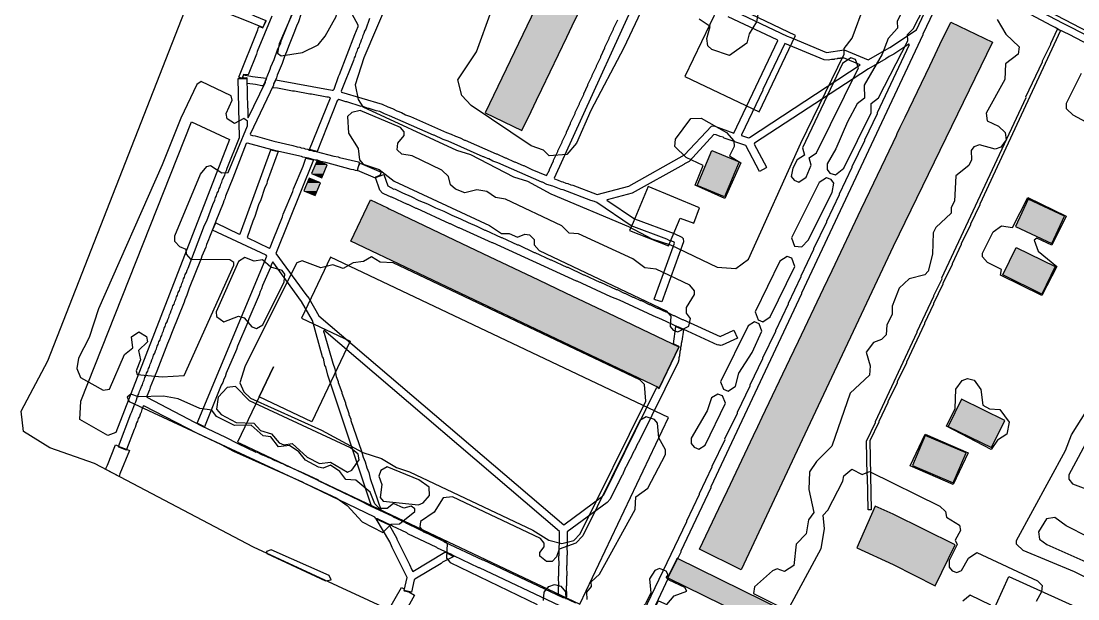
# Model space of a CAD drawing. Extents: x 1764 to 2708, y -3066 to -2278.
# Drawn here: x 1764.5 to 2049.9, y -2768.7 to -2612.7 of the extents above; entities that cross this region are included whole.
import ezdxf

# ---------------------------------------------------------------- set-up
doc = ezdxf.new("R2010")
doc.units = 0
for name, color, linetype in [('DOR_DOROZHKA', 40, 'CONTINUOUS'), ('DOR_LESTNICA', 6, 'CONTINUOUS'), ('DOR_PEREHOD', 9, 'CONTINUOUS'), ('DOR_TROPA_GRUNT', 42, 'CONTINUOUS'), ('DOR_TROTUAR', 8, 'CONTINUOUS'), ('GRANICA_UCHASTKA', 7, 'CONTINUOUS'), ('PL_DETSKAYA', 1, 'CONTINUOUS'), ('ZDANIYA', 250, 'CONTINUOUS'), ('ZDANIYA_OSM_DOP', 250, 'CONTINUOUS'), ('ZDANIYA_OSM_DOP_ZALIVKA', 252, 'CONTINUOUS'), ('ZDANIYA_ZALIVKA', 251, 'CONTINUOUS'), ('ZEL_GAZON_LUG', 82, 'CONTINUOUS'), ('ZEL_LES_DREVESNYE', 94, 'CONTINUOUS'), ('ZEL_SPUTNIK_DOP', 40, 'CONTINUOUS'), ('ZEL_YANDEX_SHEMA', 92, 'CONTINUOUS')]:
    doc.layers.add(name, color=color, linetype=linetype)

msp = doc.modelspace()

# ---------------------------------------------------------------- linework, layer by layer
at = {"layer": 'DOR_DOROZHKA'}
for points in [[(1936.446, -2593.648), (1908.415, -2655.163), (1908.519, -2655.361), (1909.525, -2655.64), (1910.333, -2656.024), (1910.836, -2656.113), (1911.644, -2656.496), (1912.146, -2656.586), (1912.954, -2656.969), (1913.457, -2657.059), (1920.111, -2659.521), (1928.67, -2657.342), (1943.7, -2648.824), (1950.942, -2641.069), (1951.34, -2640.961), (1951.842, -2641.051), (1956.984, -2642.944), (1968.87, -2617.984), (1968.666, -2617.788), (1955.429, -2611.561)], [(1930.461, -2776.765), (1944.265, -2747.863), (1944.261, -2747.663), (1947.713, -2740.487), (1947.709, -2740.287), (1951.161, -2733.111), (1951.157, -2732.911), (1954.609, -2725.736), (1954.605, -2725.536), (1957.961, -2718.562), (1957.957, -2718.362), (1961.409, -2711.187), (1961.405, -2710.987), (1964.857, -2703.811), (1964.853, -2703.611), (1968.305, -2696.435), (1968.301, -2696.235), (1971.753, -2689.06), (1971.749, -2688.86), (1975.201, -2681.684), (1975.197, -2681.484), (1978.649, -2674.309), (1978.645, -2674.109), (1982.097, -2666.933), (1982.093, -2666.733), (1985.545, -2659.557), (1985.541, -2659.357), (1988.993, -2652.182), (1988.989, -2651.982), (1992.345, -2645.008), (1992.341, -2644.808), (1995.793, -2637.633), (1995.789, -2637.433), (2004.41, -2619.044), (2004.308, -2618.946), (2000.262, -2621.631), (1998.974, -2622.258), (1998.087, -2622.877), (1993.341, -2625.578), (1962.545, -2645.73), (1962.449, -2645.932), (1965.781, -2652.166), (1965.685, -2652.368), (1963.904, -2653.305), (1960.255, -2646.278), (1954.411, -2644.299), (1954.107, -2644.105), (1953.303, -2643.922), (1952.192, -2643.444), (1951.59, -2643.357), (1944.938, -2650.599), (1943.65, -2651.226), (1943.454, -2651.431), (1929.51, -2659.225), (1922.743, -2660.967), (1922.645, -2661.069), (1930.154, -2666.115), (1940.842, -2670.095), (1942.963, -2671.051), (1943.272, -2671.445), (1943.39, -2672.343), (1937.526, -2688.573), (1935.713, -2688.011), (1935.509, -2687.815), (1940.996, -2672.693), (1940.89, -2672.395), (1940.284, -2672.107), (1939.884, -2672.116), (1938.873, -2671.636), (1929.293, -2668.034), (1919.957, -2661.726), (1919.351, -2661.438), (1918.345, -2661.159), (1910.881, -2658.313), (1910.379, -2658.224), (1908.058, -2657.272), (1906.448, -2656.805), (1905.335, -2656.228), (1905.135, -2656.232), (1893.22, -2650.978), (1891.909, -2650.505), (1890.796, -2649.928), (1890.596, -2649.932), (1889.484, -2649.355), (1889.284, -2649.359), (1879.791, -2645.155), (1878.481, -2644.682), (1876.056, -2643.532), (1875.856, -2643.536), (1863.94, -2638.282), (1862.63, -2637.809), (1861.315, -2637.136), (1860.411, -2636.955), (1858.496, -2636.294), (1858.196, -2636.301), (1856.583, -2635.734), (1856.283, -2635.74), (1852.456, -2634.519), (1852.156, -2634.526), (1850.241, -2633.865), (1849.849, -2634.273), (1844.431, -2647.893), (1842.32, -2647.437), (1848.03, -2633.411), (1847.526, -2633.221), (1847.026, -2633.232), (1842.907, -2632.417), (1842.407, -2632.428), (1838.288, -2631.613), (1837.788, -2631.624), (1833.669, -2630.809), (1832.667, -2630.73), (1832.463, -2630.534), (1832.752, -2630.028), (1832.746, -2629.728), (1833.223, -2628.617), (1848.489, -2631.4), (1848.789, -2631.394), (1848.983, -2631.09), (1850.212, -2627.663), (1850.501, -2627.156), (1854.578, -2616.366), (1855.533, -2614.145), (1855.526, -2613.845), (1846.059, -2596.433)], [(1957.198, -2610.023), (1971.447, -2616.83), (1972.354, -2617.111), (1982.044, -2621.211), (1986.832, -2620.511), (1993.291, -2623.177), (1999.124, -2619.854), (2006.329, -2615.102), (2014.473, -2597.823)], [(2015.764, -2597.396), (2045.911, -2613.275), (2073.617, -2627.305)], [(2053.241, -2619.326), (2047.576, -2616.342), (2044.746, -2615.001), (2043.834, -2614.419), (2042.925, -2614.038), (2029.874, -2607.107), (2015.917, -2599.894), (2015.721, -2600.098), (2008.054, -2616.266), (2008.058, -2616.466), (1975.295, -2686.184), (1975.299, -2686.384), (1950.774, -2738.522), (1950.778, -2738.722), (1942.632, -2755.901), (1942.636, -2756.101), (1941.869, -2757.717), (1941.574, -2757.924), (1940.905, -2759.438), (1939.844, -2761.362), (1939.078, -2762.978), (1939.282, -2763.174), (1932.382, -2777.725)], [(1858.589, -2611.98), (1857.549, -2614.903), (1857.26, -2615.409), (1857.074, -2616.114), (1856.785, -2616.62), (1856.599, -2617.324), (1856.31, -2617.83), (1856.124, -2618.535), (1855.835, -2619.041), (1855.649, -2619.745), (1855.36, -2620.252), (1855.174, -2620.956), (1854.885, -2621.462), (1854.699, -2622.166), (1854.41, -2622.673), (1854.224, -2623.377), (1850.895, -2631.65), (1851.001, -2631.948), (1861.973, -2635.121), (1863.49, -2635.89), (1864.801, -2636.363), (1865.913, -2636.94), (1867.224, -2637.413), (1868.336, -2637.99), (1869.647, -2638.463), (1879.341, -2642.763), (1880.652, -2643.236), (1881.764, -2643.813), (1883.075, -2644.286), (1884.188, -2644.863), (1884.388, -2644.859), (1892.769, -2648.586), (1892.969, -2648.582), (1895.193, -2649.636), (1895.393, -2649.632), (1897.616, -2650.686), (1897.816, -2650.682), (1900.039, -2651.736), (1900.239, -2651.732), (1902.462, -2652.786), (1906.398, -2654.405), (1907.169, -2652.988), (1907.164, -2652.788), (1908.316, -2650.463), (1908.312, -2650.263), (1909.464, -2647.938), (1909.46, -2647.738), (1910.612, -2645.412), (1910.608, -2645.212), (1911.76, -2642.887), (1911.756, -2642.687), (1912.908, -2640.362), (1912.904, -2640.162), (1914.152, -2637.635), (1914.148, -2637.435), (1915.3, -2635.109), (1915.296, -2634.909), (1916.448, -2632.584), (1916.444, -2632.384), (1917.596, -2630.059), (1917.592, -2629.859), (1918.744, -2627.534), (1918.74, -2627.334), (1919.892, -2625.009), (1919.887, -2624.809), (1921.04, -2622.483), (1921.035, -2622.283), (1922.188, -2619.958), (1922.183, -2619.758), (1923.335, -2617.433), (1923.331, -2617.233), (1924.483, -2614.908), (1924.479, -2614.708), (1925.631, -2612.383)]]:
    msp.add_lwpolyline(points, dxfattribs=at)
for points in [[(1829.727, -2614.483), (1824.478, -2612.291), (1818.426, -2609.916), (1817.717, -2609.531), (1810.958, -2606.87), (1810.25, -2606.485), (1810.05, -2606.489), (1810.713, -2604.674), (1810.908, -2604.47), (1815.855, -2606.568), (1817.467, -2607.135), (1818.176, -2607.52), (1819.788, -2608.087), (1820.497, -2608.472), (1822.109, -2609.039), (1822.818, -2609.424), (1824.43, -2609.991), (1825.139, -2610.377), (1826.751, -2610.943), (1827.46, -2611.329), (1829.072, -2611.895), (1830.587, -2612.564)], [(1959.099, -2643.601), (1960.914, -2644.263), (1961.212, -2644.157), (1991.118, -2624.523), (1986.576, -2622.617), (1986.478, -2622.719), (1985.778, -2622.734), (1985.68, -2622.836), (1984.98, -2622.851), (1984.882, -2622.953), (1984.182, -2622.967), (1984.084, -2623.069), (1983.384, -2623.084), (1982.488, -2623.303), (1981.386, -2623.226), (1970.787, -2618.744), (1964.843, -2631.175), (1964.847, -2631.375), (1959.095, -2643.401)], [(1830.617, -2628.371), (1829.854, -2630.188), (1829.454, -2630.197), (1827.746, -2629.832), (1825.539, -2629.578), (1825.51, -2628.178), (1825.408, -2628.08), (1824.308, -2628.103), (1824.489, -2627.199), (1827, -2627.647), (1830.612, -2628.171)], [(1911.68, -2768.552), (1911.174, -2768.263), (1910.774, -2768.271), (1909.661, -2767.694), (1909.613, -2765.394), (1909.711, -2765.292), (1909.655, -2762.592), (1909.753, -2762.489), (1909.696, -2759.789), (1909.794, -2759.687), (1909.74, -2757.087), (1909.838, -2756.985), (1909.782, -2754.285), (1909.88, -2754.183), (1909.905, -2750.58), (1846.238, -2696.18), (1846.147, -2696.582), (1846.355, -2696.978), (1848.626, -2705.135), (1849.157, -2706.625), (1849.601, -2708.716), (1850.128, -2710.006), (1850.135, -2710.306), (1851.089, -2712.887), (1851.095, -2713.187), (1852.05, -2715.769), (1852.056, -2716.069), (1853.01, -2718.65), (1853.016, -2718.95), (1853.543, -2720.24), (1853.55, -2720.54), (1856.425, -2728.884), (1856.859, -2730.476), (1857.386, -2731.766), (1857.819, -2733.357), (1858.346, -2734.647), (1858.78, -2736.239), (1861.761, -2744.881), (1859.136, -2743.735), (1847.293, -2708.364), (1846.745, -2706.075), (1846.536, -2705.679), (1846.097, -2703.787), (1845.888, -2703.391), (1843.182, -2693.542), (1840.173, -2688.403), (1832.447, -2677.758), (1832.06, -2678.367), (1831.778, -2679.273), (1829.678, -2684.119), (1829.397, -2685.026), (1829.012, -2685.734), (1828.73, -2686.64), (1825.964, -2693.101), (1825.683, -2694.008), (1822.916, -2700.468), (1822.635, -2701.375), (1819.868, -2707.836), (1819.587, -2708.742), (1819.201, -2709.45), (1818.92, -2710.357), (1818.535, -2711.065), (1813.966, -2722.266), (1812.045, -2721.306), (1830.814, -2676.192), (1830.607, -2675.896), (1816.16, -2669.193), (1817.019, -2667.175), (1823.386, -2670.243), (1823.584, -2670.139), (1831.915, -2647.454), (1833.926, -2647.912), (1830.894, -2656.08), (1830.805, -2656.582), (1830.232, -2657.894), (1829.197, -2661.018), (1828.624, -2662.33), (1827.588, -2665.453), (1827.015, -2666.766), (1825.507, -2671.2), (1831.47, -2674.077), (1831.766, -2673.871), (1832.522, -2671.754), (1835.095, -2665.597), (1835.28, -2664.893), (1837.853, -2658.736), (1838.039, -2658.032), (1840.612, -2651.875), (1841.368, -2649.758), (1843.479, -2650.214), (1833.299, -2675.439), (1841.336, -2686.577), (1842.156, -2687.561), (1844.857, -2692.307), (1911.067, -2748.755), (1921.511, -2741.033), (1921.903, -2740.625), (1936.107, -2711.714), (1936.305, -2711.61), (1936.812, -2711.9), (1942.181, -2700.682), (1941.976, -2700.486), (1940.664, -2699.913), (1941.366, -2695.196), (1943.385, -2696.055), (1942.949, -2699.165), (1942.762, -2699.77), (1942.772, -2700.27), (1942.585, -2700.874), (1942.595, -2701.374), (1942.408, -2701.978), (1942.331, -2703.08), (1942.143, -2703.684), (1942.154, -2704.184), (1941.966, -2704.789), (1931.214, -2726.524), (1931.018, -2726.728), (1930.157, -2728.647), (1929.962, -2728.851), (1929.005, -2730.972), (1928.81, -2731.176), (1927.949, -2733.095), (1927.753, -2733.299), (1926.893, -2735.218), (1926.697, -2735.423), (1925.837, -2737.341), (1925.641, -2737.546), (1923.628, -2741.79), (1922.747, -2742.709), (1912.007, -2750.636), (1911.982, -2754.239), (1911.884, -2754.341), (1911.938, -2756.941), (1911.84, -2757.043), (1911.897, -2759.743), (1911.799, -2759.845), (1911.855, -2762.546), (1911.757, -2762.648), (1911.811, -2765.248), (1911.713, -2765.35), (1911.77, -2768.05)], [(1881.33, -2757.279), (1878.261, -2758.844), (1877.967, -2759.15), (1870.852, -2763.401), (1870.656, -2763.605), (1869.925, -2766.922), (1867.914, -2766.464), (1868.741, -2762.945), (1864.67, -2754.825), (1864.039, -2753.338), (1860.407, -2747.11), (1863.843, -2748.74), (1865.92, -2752.398), (1865.924, -2752.598), (1869.369, -2759.43), (1870, -2760.917), (1870.308, -2761.311), (1878.905, -2756.129), (1879.105, -2756.125), (1880.926, -2757.088), (1881.328, -2757.179)]]:
    msp.add_lwpolyline(points, close=True, dxfattribs=at)
at = {"layer": 'DOR_LESTNICA'}
msp.add_lwpolyline([(1832.164, -2611.431), (1828.26, -2620.917), (1828.075, -2621.621), (1825.791, -2627.272), (1824.487, -2627.099), (1824.208, -2628.105), (1823.908, -2628.111), (1823.301, -2627.824), (1828.439, -2615.11), (1828.624, -2614.406), (1828.82, -2614.202), (1829.729, -2614.583), (1830.689, -2612.662)], dxfattribs=at)
msp.add_lwpolyline([(1861.376, -2654.443), (1860.184, -2654.868), (1860.086, -2654.971), (1860.19, -2655.168), (1855.344, -2653.068), (1855.619, -2651.862), (1856.002, -2651.054), (1861.757, -2653.535)], close=True, dxfattribs=at)
at = {"layer": 'DOR_PEREHOD'}
for points in [[(1790.933, -2735.653), (1787.293, -2733.828), (1787.383, -2733.326), (1787.768, -2732.617), (1789.956, -2727.169), (1790.662, -2727.455), (1790.766, -2727.652), (1792.785, -2728.511), (1793.083, -2728.405), (1793.689, -2728.692), (1791.119, -2734.949)], [(1867.558, -2773.375), (1866.954, -2773.187), (1863.821, -2771.652), (1867.198, -2765.678), (1867.906, -2766.064), (1867.812, -2766.366), (1867.917, -2766.564), (1869.223, -2766.837), (1870.742, -2767.705)]]:
    msp.add_lwpolyline(points, close=True, dxfattribs=at)
at = {"layer": 'DOR_TROPA_GRUNT'}
msp.add_lwpolyline([(1993.325, -2744.738), (1993.133, -2735.538), (1993.031, -2735.44), (1992.837, -2726.139), (1995.233, -2721.086), (1995.229, -2720.886), (2006.531, -2696.739), (2006.527, -2696.539), (2011.031, -2687.04), (2011.027, -2686.84), (2013.233, -2682.292), (2013.229, -2682.092), (2035.925, -2633.394), (2035.921, -2633.194), (2040.425, -2623.695), (2040.421, -2623.495), (2042.627, -2618.947), (2042.623, -2618.747), (2044.444, -2614.907), (2045.252, -2615.29), (2023.419, -2662.169), (2023.423, -2662.369), (2020.929, -2667.524), (2020.933, -2667.724), (2018.439, -2672.878), (2018.444, -2673.078), (2015.95, -2678.233), (2015.954, -2678.433), (2013.46, -2683.587), (2013.464, -2683.787), (2010.971, -2688.942), (2010.975, -2689.142), (2008.481, -2694.297), (2008.485, -2694.497), (2003.598, -2704.804), (2003.602, -2705.004), (2001.108, -2710.158), (2001.112, -2710.358), (1998.618, -2715.513), (1998.622, -2715.713), (1996.129, -2720.868), (1996.133, -2721.068), (1993.735, -2726.02), (1994.125, -2744.721)], close=True, dxfattribs=at)
at = {"layer": 'DOR_TROTUAR'}
for points in [[(1910.022, -2770.588), (1888.297, -2760.336), (1888.097, -2760.34), (1881.326, -2757.079), (1881.126, -2757.084), (1880.719, -2756.792), (1876.981, -2755.069), (1876.777, -2754.873), (1868.895, -2751.136), (1868.691, -2750.94), (1864.751, -2749.121), (1864.547, -2748.925), (1860.707, -2747.104), (1860.305, -2747.013), (1859.999, -2746.719), (1840.695, -2737.416), (1840.491, -2737.221), (1821.908, -2728.904), (1818.57, -2727.173), (1812.103, -2724.106), (1797.639, -2716.604), (1797.441, -2716.708), (1797.06, -2717.616), (1796.875, -2718.32), (1796.585, -2718.827), (1796.4, -2719.531), (1796.11, -2720.037), (1795.925, -2720.741), (1795.635, -2721.248), (1795.26, -2722.456), (1794.971, -2722.962), (1792.883, -2728.409), (1790.764, -2727.552), (1794.083, -2718.779), (1794.373, -2718.273), (1795.127, -2716.056), (1795.416, -2715.549), (1795.981, -2713.837), (1796.27, -2713.33), (1796.456, -2712.626), (1796.745, -2712.12), (1796.931, -2711.416), (1797.22, -2710.909), (1797.406, -2710.205), (1797.695, -2709.699), (1797.881, -2708.995), (1798.17, -2708.488), (1798.356, -2707.784), (1798.645, -2707.278), (1798.831, -2706.574), (1799.12, -2706.067), (1799.306, -2705.363), (1799.595, -2704.857), (1799.781, -2704.153), (1800.071, -2703.646), (1800.256, -2702.942), (1800.546, -2702.436), (1800.731, -2701.732), (1801.021, -2701.225), (1801.206, -2700.521), (1801.496, -2700.015), (1801.681, -2699.311), (1801.971, -2698.804), (1802.156, -2698.1), (1802.446, -2697.594), (1802.631, -2696.89), (1802.921, -2696.383), (1803.106, -2695.679), (1803.396, -2695.173), (1803.581, -2694.469), (1803.871, -2693.962), (1804.056, -2693.258), (1804.346, -2692.752), (1804.531, -2692.048), (1804.821, -2691.541), (1805.006, -2690.837), (1805.296, -2690.331), (1805.481, -2689.626), (1805.771, -2689.12), (1805.956, -2688.416), (1806.246, -2687.91), (1806.431, -2687.205), (1806.721, -2686.699), (1806.906, -2685.995), (1807.196, -2685.489), (1807.381, -2684.784), (1807.671, -2684.278), (1807.856, -2683.574), (1808.146, -2683.068), (1808.331, -2682.363), (1808.621, -2681.857), (1808.806, -2681.153), (1809.096, -2680.647), (1809.281, -2679.942), (1809.571, -2679.436), (1814.031, -2667.837), (1814.606, -2666.625), (1816.216, -2662.289), (1816.791, -2661.076), (1816.977, -2660.372), (1817.266, -2659.866), (1817.452, -2659.161), (1817.741, -2658.655), (1817.927, -2657.951), (1818.216, -2657.445), (1818.402, -2656.74), (1818.691, -2656.234), (1818.877, -2655.53), (1819.452, -2654.317), (1819.637, -2653.613), (1819.927, -2653.107), (1820.112, -2652.403), (1823.442, -2644.129), (1823.11, -2628.228), (1825.41, -2628.18), (1825.577, -2636.18), (1825.679, -2636.278), (1825.731, -2638.779), (1825.833, -2638.877), (1830.433, -2629.176), (1830.427, -2628.876), (1830.717, -2628.369), (1830.902, -2627.665), (1831.762, -2625.746), (1831.948, -2625.042), (1832.808, -2623.123), (1833.754, -2620.502), (1834.615, -2618.583), (1834.8, -2617.879), (1838.513, -2608.797)], [(1840.059, -2610.966), (1839.398, -2612.881), (1838.823, -2614.093), (1838.163, -2616.008), (1836.827, -2619.137), (1836.167, -2621.052), (1835.592, -2622.265), (1834.931, -2624.179), (1833.596, -2627.309), (1833.411, -2628.013), (1832.646, -2629.73), (1832.652, -2630.03), (1826.325, -2643.268), (1826.429, -2643.466), (1826.933, -2643.656), (1827.636, -2643.741), (1832.767, -2645.135), (1837.895, -2646.329), (1839.003, -2646.706), (1839.705, -2646.791), (1840.109, -2646.983), (1840.812, -2647.068), (1841.216, -2647.26), (1841.918, -2647.345), (1842.322, -2647.537), (1843.024, -2647.623), (1843.428, -2647.814), (1844.131, -2647.9), (1848.96, -2649.2), (1850.064, -2649.377), (1850.469, -2649.568), (1855.596, -2650.762), (1855.8, -2650.958), (1855.246, -2653.171), (1854.744, -2653.081), (1854.34, -2652.889), (1853.638, -2652.804), (1846.795, -2650.946), (1845.389, -2650.675), (1844.481, -2650.294), (1843.981, -2650.304), (1842.068, -2649.744), (1840.562, -2649.475), (1840.157, -2649.283), (1833.221, -2647.727), (1825.575, -2645.685), (1825.277, -2645.792), (1821.671, -2655.172), (1819.671, -2660.016), (1819.485, -2660.72), (1819.196, -2661.226), (1819.01, -2661.93), (1817.01, -2666.775), (1816.825, -2667.479), (1815.3, -2671.112), (1815.115, -2671.817), (1814.54, -2673.029), (1814.354, -2673.733), (1813.304, -2676.157), (1813.119, -2676.861), (1809.883, -2684.832), (1809.223, -2686.747), (1808.648, -2687.96), (1808.462, -2688.664), (1805.227, -2696.635), (1804.567, -2698.55), (1803.992, -2699.763), (1801.146, -2707.226), (1799.335, -2711.566), (1799.15, -2712.27), (1798.385, -2713.987), (1798.391, -2714.287), (1813.159, -2721.983), (1819.627, -2725.049), (1822.964, -2726.781), (1827.815, -2729.081), (1828.015, -2729.077), (1829.532, -2729.845), (1829.732, -2729.841), (1831.248, -2730.61), (1831.448, -2730.606), (1832.965, -2731.375), (1833.165, -2731.37), (1834.682, -2732.139), (1834.882, -2732.135), (1836.399, -2732.904), (1836.599, -2732.9), (1838.116, -2733.668), (1840.032, -2734.429), (1844.479, -2736.537), (1844.683, -2736.733), (1855.8, -2742.104), (1858.734, -2743.644), (1864.795, -2746.419), (1864.999, -2746.614), (1868.333, -2748.146), (1868.537, -2748.342), (1878.542, -2753.135), (1878.746, -2753.331), (1889.053, -2758.219), (1889.253, -2758.215), (1910.776, -2768.371), (1911.176, -2768.363), (1914.207, -2769.8)]]:
    msp.add_lwpolyline(points, dxfattribs=at)
msp.add_lwpolyline([(1957.94, -2698.352), (1953.877, -2700.238), (1953.379, -2700.349), (1952.875, -2700.159), (1952.677, -2700.263), (1942.17, -2695.38), (1941.97, -2695.384), (1937.524, -2693.275), (1935.203, -2692.323), (1926.11, -2688.111), (1923.789, -2687.159), (1914.697, -2682.946), (1914.497, -2682.95), (1891.87, -2672.617), (1891.67, -2672.621), (1882.78, -2668.504), (1882.58, -2668.508), (1880.457, -2667.452), (1880.257, -2667.456), (1871.366, -2663.34), (1871.166, -2663.344), (1869.043, -2662.288), (1868.843, -2662.292), (1864.599, -2660.279), (1864.399, -2660.283), (1862.478, -2659.323), (1862.076, -2659.231), (1861.357, -2658.346), (1860.186, -2654.968), (1862.47, -2654.12), (1863.534, -2657.2), (1865.153, -2658.066), (1865.353, -2658.062), (1867.476, -2659.119), (1869.797, -2660.071), (1871.92, -2661.127), (1874.241, -2662.079), (1876.365, -2663.135), (1878.686, -2664.087), (1880.809, -2665.144), (1883.13, -2666.096), (1885.253, -2667.152), (1887.574, -2668.104), (1889.697, -2669.16), (1889.897, -2669.156), (1894.141, -2671.169), (1894.341, -2671.165), (1898.585, -2673.177), (1898.785, -2673.173), (1903.029, -2675.185), (1903.229, -2675.181), (1907.473, -2677.194), (1907.673, -2677.19), (1911.917, -2679.202), (1912.117, -2679.198), (1916.362, -2681.211), (1916.562, -2681.206), (1920.806, -2683.219), (1921.006, -2683.215), (1925.25, -2685.227), (1925.45, -2685.223), (1927.371, -2686.184), (1927.571, -2686.179), (1929.694, -2687.236), (1929.894, -2687.231), (1931.815, -2688.192), (1932.015, -2688.188), (1934.138, -2689.244), (1934.338, -2689.24), (1936.259, -2690.2), (1936.459, -2690.196), (1938.582, -2691.252), (1938.782, -2691.248), (1940.703, -2692.209), (1940.903, -2692.204), (1943.026, -2693.261), (1943.226, -2693.257), (1953.327, -2697.848), (1956.994, -2696.171)], close=True, dxfattribs=at)
at = {"layer": 'GRANICA_UCHASTKA'}
msp.add_lwpolyline([(1926.759, -2800.754), (1827.251, -2754.806), (1784.258, -2732.19), (1772.163, -2727.94), (1765.069, -2723.586), (1764.454, -2718.096), (1771.673, -2704.439), (1818.694, -2584.398), (1873.903, -2449.178), (1905.434, -2377.985), (1929.393, -2327.46), (1949.623, -2290.019), (1958.384, -2278.331), (1960.873, -2277.779), (1971.531, -2285.06), (2004.429, -2303.383), (2126.523, -2376.875), (2159.932, -2395.688), (2215.166, -2429.554), (2323.925, -2487.316), (2371.513, -2514.337)], dxfattribs=at)
at = {"layer": 'PL_DETSKAYA'}
for points in [[(1973.626, -2616.642), (1953.619, -2607.116), (1952.725, -2608.975), (1943.79, -2627.665), (1963.797, -2637.191)], [(1928.84, -2669.244), (1939.348, -2673.445), (1940.337, -2671.096), (1942.505, -2665.953), (1946.182, -2667.301), (1947.757, -2663.104), (1933.875, -2657.411), (1929.76, -2667.084)], [(2024.432, -2777.793), (2031.325, -2762.676), (2058.895, -2775.188), (2052.002, -2790.305)]]:
    msp.add_lwpolyline(points, close=True, dxfattribs=at)
at = {"layer": 'ZDANIYA'}
msp.add_lwpolyline([(1957.414, -2496.79), (1889.793, -2637.516), (1899.726, -2642.289), (1902.202, -2637.136), (1903.655, -2634.111), (1905.109, -2631.086), (1911.85, -2617.057), (1913.303, -2614.032), (1914.757, -2611.007)], dxfattribs=at)
for points in [[(1955.277, -2739.437), (1962.333, -2724.612), (1963.5, -2722.161), (1964.668, -2719.707), (1972.136, -2704.019), (1973.303, -2701.567), (1974.47, -2699.115), (1981.203, -2684.971), (1982.37, -2682.518), (1983.538, -2680.065), (1991.416, -2663.514), (1992.583, -2661.063), (1993.75, -2658.612), (2000, -2645.481), (2000.905, -2643.58), (2001.161, -2643.042), (2001.971, -2641.357), (2003.257, -2638.679), (2009.936, -2624.78), (2011.395, -2621.743), (2012.671, -2619.087), (2015.605, -2612.982), (2026.853, -2618.387), (2000, -2673.561), (1976.2, -2724.225), (1958.967, -2760.911), (1947.732, -2755.287), (1952.942, -2744.341), (1954.11, -2741.889)], [(1853.508, -2672.114), (1858.806, -2660.988), (1863.416, -2663.183), (1863.925, -2663.426), (1871.269, -2666.923), (1883.515, -2672.754), (1890.859, -2676.251), (1904.181, -2682.595), (1911.525, -2686.092), (1924.822, -2692.423), (1932.164, -2695.919), (1942.092, -2700.647), (1936.794, -2711.773)], [(2046.322, -2665.364), (2036.475, -2660.808), (2033.051, -2668.208), (2042.907, -2672.745)], [(2033.278, -2673.827), (2043.813, -2678.975), (2040.177, -2686.416), (2029.642, -2681.268)], [(2030.184, -2720.539), (2018.499, -2714.834), (2014.915, -2722.174), (2026.6, -2727.879)], [(2008.712, -2724.642), (2005.252, -2732.757), (2016.258, -2737.449), (2019.718, -2729.334)], [(2011.373, -2765.216), (2016.801, -2754.175), (2000, -2745.903), (1995.172, -2743.706), (1990.181, -2754.948), (2000, -2759.473)], [(1939.194, -2763.02), (1968.324, -2777.375), (1970.889, -2772.17), (1941.758, -2757.817)]]:
    msp.add_lwpolyline(points, close=True, dxfattribs=at)
at = {"layer": 'ZDANIYA_OSM_DOP'}
for points in [[(1947.13, -2657.092), (1951.087, -2647.63), (1958.44, -2650.683), (1954.483, -2660.156)], [(1842.922, -2653.894), (1845.673, -2655.064), (1847.154, -2651.568), (1844.409, -2650.41)], [(1840.861, -2658.591), (1843.927, -2659.817), (1845.295, -2656.4), (1842.229, -2655.174)]]:
    msp.add_lwpolyline(points, close=True, dxfattribs=at)
at = {"layer": 'ZDANIYA_OSM_DOP_ZALIVKA'}
for points in [[(1949.81, -2650.683), (1958.44, -2650.683), (1951.087, -2647.63)], [(1842.922, -2653.894), (1846.169, -2653.894), (1843.914, -2651.568), (1847.154, -2651.568)], [(1843.914, -2651.568), (1847.154, -2651.568), (1844.409, -2650.41)], [(1947.13, -2657.092), (1955.763, -2657.092), (1949.81, -2650.683), (1958.44, -2650.683)], [(1845.673, -2655.064), (1845.673, -2655.064), (1842.922, -2653.894), (1846.169, -2653.894)], [(1840.861, -2658.591), (1844.418, -2658.591), (1841.738, -2656.4), (1845.295, -2656.4)], [(1841.738, -2656.4), (1845.295, -2656.4), (1842.229, -2655.174)], [(1954.483, -2660.156), (1954.483, -2660.156), (1947.13, -2657.092), (1955.763, -2657.092)], [(1843.927, -2659.817), (1843.927, -2659.817), (1840.861, -2658.591), (1844.418, -2658.591)]]:
    msp.add_solid(points, dxfattribs=at)
at = {"layer": 'ZDANIYA_ZALIVKA'}
for points in [[(1901.077, -2614.032), (1913.303, -2614.032), (1902.531, -2611.007), (1914.757, -2611.007)], [(1899.624, -2617.057), (1911.85, -2617.057), (1901.077, -2614.032), (1913.303, -2614.032)], [(2013.007, -2618.387), (2026.853, -2618.387), (2015.605, -2612.982)], [(1892.883, -2631.086), (1905.109, -2631.086), (1899.624, -2617.057), (1911.85, -2617.057)], [(2011.395, -2621.743), (2025.22, -2621.743), (2012.671, -2619.087), (2026.512, -2619.087)], [(2012.671, -2619.087), (2026.512, -2619.087), (2013.007, -2618.387), (2026.853, -2618.387)], [(2009.936, -2624.78), (2023.742, -2624.78), (2011.395, -2621.743), (2025.22, -2621.743)], [(2003.257, -2638.679), (2016.977, -2638.679), (2009.936, -2624.78), (2023.742, -2624.78)], [(1891.429, -2634.111), (1903.655, -2634.111), (1892.883, -2631.086), (1905.109, -2631.086)], [(1889.976, -2637.136), (1902.202, -2637.136), (1891.429, -2634.111), (1903.655, -2634.111)], [(1889.793, -2637.516), (1902.019, -2637.516), (1889.976, -2637.136), (1902.202, -2637.136)], [(1899.726, -2642.289), (1899.726, -2642.289), (1889.793, -2637.516), (1902.019, -2637.516)], [(2001.971, -2641.357), (2015.674, -2641.357), (2003.257, -2638.679), (2016.977, -2638.679)], [(2000.905, -2643.58), (2014.592, -2643.58), (2001.161, -2643.042), (2014.853, -2643.042)], [(2001.161, -2643.042), (2014.853, -2643.042), (2001.971, -2641.357), (2015.674, -2641.357)], [(1993.75, -2658.612), (2007.276, -2658.612), (2000, -2645.481), (2013.666, -2645.481)], [(2000, -2645.481), (2013.666, -2645.481), (2000.905, -2643.58), (2014.592, -2643.58)], [(1992.583, -2661.063), (2006.083, -2661.063), (1993.75, -2658.612), (2007.276, -2658.612)], [(1855.98, -2666.923), (1871.269, -2666.923), (1857.645, -2663.426), (1863.925, -2663.426)], [(1857.645, -2663.426), (1863.925, -2663.426), (1857.761, -2663.183), (1863.416, -2663.183)], [(1857.761, -2663.183), (1863.416, -2663.183), (1858.806, -2660.988)], [(1986.634, -2673.561), (2000, -2673.561), (1991.416, -2663.514), (2004.89, -2663.514)], [(1991.416, -2663.514), (2004.89, -2663.514), (1992.583, -2661.063), (2006.083, -2661.063)], [(2034.367, -2665.364), (2046.322, -2665.364), (2036.475, -2660.808)], [(2033.051, -2668.208), (2045.006, -2668.208), (2034.367, -2665.364), (2046.322, -2665.364)], [(1853.508, -2672.114), (1882.171, -2672.114), (1855.98, -2666.923), (1871.269, -2666.923)], [(2042.907, -2672.745), (2042.907, -2672.745), (2033.051, -2668.208), (2045.006, -2668.208)], [(1854.852, -2672.754), (1883.515, -2672.754), (1853.508, -2672.114), (1882.171, -2672.114)], [(1862.196, -2676.251), (1890.859, -2676.251), (1854.852, -2672.754), (1883.515, -2672.754)], [(1983.538, -2680.065), (1996.945, -2680.065), (1986.634, -2673.561), (2000, -2673.561)], [(2030.762, -2678.975), (2043.813, -2678.975), (2033.278, -2673.827)], [(1875.519, -2682.595), (1904.181, -2682.595), (1862.196, -2676.251), (1890.859, -2676.251)], [(1982.37, -2682.518), (1995.792, -2682.518), (1983.538, -2680.065), (1996.945, -2680.065)], [(2029.642, -2681.268), (2042.693, -2681.268), (2030.762, -2678.975), (2043.813, -2678.975)], [(1882.863, -2686.092), (1911.525, -2686.092), (1875.519, -2682.595), (1904.181, -2682.595)], [(1981.203, -2684.971), (1994.64, -2684.971), (1982.37, -2682.518), (1995.792, -2682.518)], [(2040.177, -2686.416), (2040.177, -2686.416), (2029.642, -2681.268), (2042.693, -2681.268)], [(1896.158, -2692.423), (1924.822, -2692.423), (1882.863, -2686.092), (1911.525, -2686.092)], [(1974.47, -2699.115), (1987.996, -2699.115), (1981.203, -2684.971), (1994.64, -2684.971)], [(1903.5, -2695.919), (1932.164, -2695.919), (1896.158, -2692.423), (1924.822, -2692.423)], [(1913.429, -2700.647), (1942.092, -2700.647), (1903.5, -2695.919), (1932.164, -2695.919)], [(1936.794, -2711.773), (1936.794, -2711.773), (1913.429, -2700.647), (1942.092, -2700.647)], [(1973.303, -2701.567), (1986.844, -2701.567), (1974.47, -2699.115), (1987.996, -2699.115)], [(1972.136, -2704.019), (1985.692, -2704.019), (1973.303, -2701.567), (1986.844, -2701.567)], [(1964.668, -2719.707), (1978.322, -2719.707), (1972.136, -2704.019), (1985.692, -2704.019)], [(2015.713, -2720.539), (2030.184, -2720.539), (2018.499, -2714.834)], [(1963.5, -2722.161), (1977.17, -2722.161), (1964.668, -2719.707), (1978.322, -2719.707)], [(2014.915, -2722.174), (2029.386, -2722.174), (2015.713, -2720.539), (2030.184, -2720.539)], [(1962.517, -2724.225), (1976.2, -2724.225), (1963.5, -2722.161), (1977.17, -2722.161)], [(2026.6, -2727.879), (2026.6, -2727.879), (2014.915, -2722.174), (2029.386, -2722.174)], [(1955.277, -2739.437), (1969.054, -2739.437), (1962.333, -2724.612), (1976.018, -2724.612)], [(1962.333, -2724.612), (1976.018, -2724.612), (1962.517, -2724.225), (1976.2, -2724.225)], [(2006.711, -2729.334), (2019.718, -2729.334), (2008.712, -2724.642)], [(2005.252, -2732.757), (2018.259, -2732.757), (2006.711, -2729.334), (2019.718, -2729.334)], [(2016.258, -2737.449), (2016.258, -2737.449), (2005.252, -2732.757), (2018.259, -2732.757)], [(1954.11, -2741.889), (1967.902, -2741.889), (1955.277, -2739.437), (1969.054, -2739.437)], [(1952.942, -2744.341), (1966.751, -2744.341), (1954.11, -2741.889), (1967.902, -2741.889)], [(1947.732, -2755.287), (1961.609, -2755.287), (1952.942, -2744.341), (1966.751, -2744.341)], [(1990.524, -2754.175), (2016.801, -2754.175), (1994.197, -2745.903), (2000, -2745.903)], [(1994.197, -2745.903), (2000, -2745.903), (1995.172, -2743.706)], [(1990.181, -2754.948), (2016.421, -2754.948), (1990.524, -2754.175), (2016.801, -2754.175)], [(1958.967, -2760.911), (1958.967, -2760.911), (1947.732, -2755.287), (1961.609, -2755.287)], [(2000, -2759.473), (2014.196, -2759.473), (1990.181, -2754.948), (2016.421, -2754.948)], [(1939.194, -2763.02), (1952.318, -2763.02), (1941.758, -2757.817)], [(2011.373, -2765.216), (2011.373, -2765.216), (2000, -2759.473), (2014.196, -2759.473)], [(1957.762, -2772.17), (1970.889, -2772.17), (1939.194, -2763.02), (1952.318, -2763.02)]]:
    msp.add_solid(points, dxfattribs=at)
at = {"layer": 'ZEL_GAZON_LUG'}
msp.add_lwpolyline([(1810.487, -2639.932), (1820.768, -2644.678), (1790.042, -2723.815), (1787.92, -2724.66), (1780.334, -2720.349), (1780.619, -2715.327)], close=True, dxfattribs=at)
at = {"layer": 'ZEL_LES_DREVESNYE'}
msp.add_lwpolyline([(1915.349, -2770.153), (1939.326, -2719.737), (1848.027, -2676.497), (1840.2, -2692.96), (1853.326, -2699.177), (1842.979, -2720.939), (1828.751, -2714.199), (1832.595, -2706.117), (1822.948, -2726.399), (1823.684, -2726.744)], close=True, dxfattribs=at)
at = {"layer": 'ZEL_SPUTNIK_DOP'}
for points in [[(2061.311, -2620.108), (2023.126, -2600.144)], [(2004.724, -2605.28), (2001.13, -2612.859), (2001.166, -2614.609), (1998.724, -2617.411), (1997.062, -2621.698), (1992.234, -2630.053), (1992.307, -2633.553), (1990.338, -2635.095), (1987.687, -2639.903), (1984.588, -2647.221), (1982.171, -2651.273), (1982.202, -2652.773), (1982.973, -2653.758), (1984.484, -2654.227), (1986.698, -2652.43), (1994.14, -2637.517), (1994.088, -2635.017), (1996.057, -2633.475), (2003.99, -2618.052), (2003.953, -2616.302), (2005.422, -2614.77), (2008.307, -2609.207)], [(2028.132, -2612.295), (2030.465, -2616.249), (2034.039, -2619.676), (2033.83, -2621.681), (2030.382, -2624.255), (2030.221, -2628.51), (2025.158, -2637.62), (2025.45, -2639.615), (2028.482, -2641.053), (2030.268, -2642.766), (2030.56, -2644.761), (2029.102, -2646.793), (2027.612, -2647.324), (2023.335, -2646.163), (2021.846, -2646.694), (2021.117, -2647.71), (2021.169, -2650.21), (2020.45, -2651.726), (2017.007, -2654.549), (2016.648, -2661.31), (2015.684, -2663.081), (2015.716, -2664.581), (2011.544, -2668.42), (2010.825, -2669.935), (2010.695, -2675.691), (2009.538, -2680.217), (2008.559, -2681.238), (2004.33, -2682.327), (2001.632, -2684.885), (1999.731, -2689.677), (1999.778, -2691.927), (1998.335, -2694.708), (1998.142, -2697.464), (1996.918, -2698.74), (1994.684, -2699.537), (1992.736, -2702.079), (1993.814, -2705.808), (1993.616, -2708.314), (1988.465, -2713.173), (1983.512, -2727.534), (1979.345, -2731.623), (1977.402, -2734.415), (1977.251, -2739.17), (1978.632, -2745.395), (1977.173, -2747.426), (1976.501, -2751.192), (1973.809, -2754), (1973.178, -2759.766), (1970.71, -2761.318), (1968.694, -2760.61), (1967.454, -2761.136), (1962.542, -2765.49), (1962.329, -2767.246), (1970.923, -2771.569)], [(2054.499, -2641.26), (2048.681, -2638.13), (2046.894, -2636.417), (2046.863, -2634.916), (2050.946, -2626.827)], [(1917.341, -2768.934), (1917.3, -2766.934), (1918.518, -2765.408), (1918.492, -2764.158), (1920.701, -2762.111), (1930.342, -2744.651), (1930.519, -2741.146), (1933.722, -2738.828), (1938.535, -2729.723), (1938.509, -2728.473), (1936.691, -2725.259), (1936.357, -2721.264), (1935.586, -2720.279), (1933.32, -2719.576), (1931.591, -2720.613), (1916.232, -2751.699), (1914.273, -2753.741), (1909.804, -2755.335), (1909.096, -2757.35), (1907.872, -2758.627), (1906.372, -2758.658), (1904.59, -2757.194), (1904.569, -2756.194), (1905.788, -2754.668), (1905.767, -2753.668), (1904.741, -2752.439), (1880.994, -2741.178), (1878.499, -2741.48), (1876.077, -2745.283), (1872.379, -2747.861), (1872.161, -2749.366), (1873.187, -2750.596), (1878.484, -2752.736), (1879.505, -2753.716), (1879.338, -2757.721), (1880.365, -2758.95), (1903.861, -2770.216)], [(2057.596, -2765.759), (2049.002, -2761.436), (2035.126, -2755.722), (2033.339, -2754.009), (2033.318, -2753.009), (2046.568, -2728.72), (2048.23, -2724.433), (2052.345, -2717.844)], [(1972.158, -2770.793), (1980.585, -2755.109), (1981.476, -2749.838), (1981.147, -2746.093), (1982.371, -2744.817), (1986.46, -2736.977), (1986.679, -2735.472), (1988.893, -2733.675), (1991.674, -2735.118), (1993.658, -2734.326), (2012.613, -2743.685), (2014.145, -2745.154), (2014.426, -2746.649), (2017.973, -2748.826), (2018.254, -2750.321), (2016.806, -2752.853), (2017.333, -2754.092), (2015.171, -2758.39), (2015.208, -2760.14), (2015.978, -2761.124), (2017.239, -2761.598), (2018.479, -2761.072), (2020.411, -2757.78), (2022.63, -2756.233), (2039.048, -2763.895), (2040.324, -2765.119), (2040.111, -2766.874), (2038.663, -2769.405)], [(1905.591, -2769.18), (1905.794, -2766.924), (1907.012, -2765.398), (1908.502, -2764.867), (1910.263, -2765.33), (1911.544, -2766.804), (1911.586, -2768.804)], [(2026.427, -2770.411), (2020.87, -2767.776), (2018.901, -2769.317)]]:
    msp.add_lwpolyline(points, dxfattribs=at)
for points in [[(1989.838, -2623.099), (1988.577, -2622.625), (1986.358, -2624.172), (1975.577, -2646.909), (1976.119, -2648.898), (1974.145, -2650.19), (1972.941, -2652.466), (1972.488, -2654.727), (1973.259, -2655.711), (1974.52, -2656.185), (1976.494, -2654.894), (1977.926, -2651.612), (1977.384, -2649.622), (1979.358, -2648.331), (1990.635, -2625.334)], [(1852.589, -2638.468), (1852.933, -2642.964), (1855.521, -2647.162), (1855.834, -2650.157), (1856.86, -2651.386), (1861.142, -2652.797), (1865.21, -2655.964), (1890.972, -2667.933), (1894.27, -2670.115), (1896.27, -2670.074), (1898.541, -2671.027), (1900.525, -2670.235), (1901.781, -2670.459), (1903.057, -2671.683), (1903.088, -2673.183), (1904.369, -2674.657), (1938.726, -2690.949), (1940.008, -2692.423), (1939.815, -2695.179), (1940.586, -2696.163), (1941.847, -2696.637), (1944.815, -2695.074), (1945.274, -2693.064), (1944.242, -2691.584), (1944.211, -2690.084), (1946.388, -2686.537), (1946.367, -2685.537), (1945.086, -2684.063), (1935.992, -2679.751), (1932.981, -2679.313), (1929.679, -2676.881), (1915.031, -2670.183), (1912.526, -2669.985), (1910.484, -2668.026), (1895.327, -2660.839), (1892.566, -2660.396), (1890.279, -2658.693), (1887.519, -2658.25), (1884.284, -2659.068), (1881.763, -2658.12), (1880.487, -2656.896), (1879.94, -2654.656), (1878.153, -2652.943), (1870.069, -2649.109), (1867.309, -2648.667), (1866.033, -2647.443), (1866.246, -2645.687), (1867.955, -2643.651), (1867.934, -2642.651), (1866.908, -2641.421), (1856.058, -2636.895), (1853.818, -2637.442)], [(1983.26, -2655.503), (1981.999, -2655.029), (1980.025, -2656.321), (1972.582, -2671.233), (1973.379, -2673.468), (1975.385, -2673.676), (1977.098, -2671.89), (1983.583, -2658.998), (1984.031, -2656.487)], [(2036.389, -2660.398), (2046.749, -2665.434), (2042.91, -2673.268), (2038.868, -2671.352), (2038.129, -2671.867), (2039.191, -2674.847), (2044.28, -2678.993), (2040.192, -2686.832), (2029.071, -2681.311), (2029.29, -2679.805), (2025.498, -2677.884), (2024.216, -2676.41), (2024.196, -2675.409), (2027.076, -2669.596), (2029.295, -2668.049), (2032.305, -2668.487)], [(1824.869, -2676.566), (1823.14, -2677.602), (1817.171, -2691.234), (1817.197, -2692.484), (1819.228, -2693.942), (1823.197, -2692.358), (1824.708, -2692.827), (1826.76, -2695.286), (1828.021, -2695.76), (1829.75, -2694.723), (1835.51, -2683.097), (1835.719, -2681.092), (1834.948, -2680.107), (1831.927, -2679.17), (1829.635, -2677.217), (1827.39, -2677.514)], [(1972.697, -2676.734), (1971.437, -2676.26), (1969.463, -2677.552), (1962.744, -2691.199), (1963.541, -2693.433), (1964.801, -2693.907), (1966.775, -2692.615), (1973.494, -2678.968)], [(1963.812, -2694.428), (1962.551, -2693.954), (1960.822, -2694.991), (1953.384, -2710.153), (1954.176, -2712.138), (1955.436, -2712.612), (1957.411, -2711.32), (1958.338, -2707.799), (1961.973, -2702.22), (1964.603, -2696.412)], [(2072.106, -2693.92), (2070.595, -2693.451), (2068.866, -2694.488), (2056.834, -2717.25), (2055.61, -2718.526), (2053.235, -2724.579), (2047.454, -2735.205), (2047.48, -2736.455), (2048.506, -2737.684), (2053.548, -2739.58), (2054.788, -2739.054), (2056.491, -2736.767), (2075.705, -2698.597), (2075.419, -2696.852)], [(1817.651, -2714.235), (1817.218, -2717.496), (1818.5, -2718.97), (1822.547, -2721.137), (1827.303, -2721.287), (1829.094, -2723.251), (1832.115, -2724.189), (1834.168, -2726.647), (1835.428, -2727.121), (1837.673, -2726.824), (1841.752, -2730.491), (1845.038, -2732.173), (1848.033, -2731.861), (1852.591, -2734.517), (1853.831, -2733.991), (1855.774, -2731.199), (1855.492, -2729.704), (1853.456, -2727.996), (1826.177, -2715.308), (1822.344, -2711.386), (1820.099, -2711.683)], [(2018.66, -2709.792), (2020.149, -2709.261), (2021.91, -2709.724), (2023.712, -2712.188), (2024.301, -2716.428), (2026.072, -2717.392), (2028.827, -2717.584), (2031.4, -2721.032), (2030.718, -2724.298), (2028.249, -2725.85), (2026.551, -2728.387), (2014.415, -2722.137), (2016.816, -2717.335), (2016.956, -2712.079)], [(1953.962, -2713.893), (1952.702, -2713.419), (1950.973, -2714.456), (1949.796, -2717.982), (1945.446, -2725.326), (1945.478, -2726.827), (1946.249, -2727.811), (1947.509, -2728.285), (1949.238, -2727.248), (1954.754, -2715.878)], [(2008.706, -2724.257), (2020.317, -2729.268), (2016.244, -2737.857), (2004.633, -2732.846)], [(1861.587, -2734.079), (1861.118, -2735.59), (1861.915, -2737.824), (1861.488, -2741.335), (1862.259, -2742.319), (1871.785, -2743.371), (1873.025, -2742.845), (1874.733, -2740.809), (1874.687, -2738.558), (1871.895, -2736.616), (1863.316, -2733.043)], [(2039.272, -2750.633), (2039.563, -2752.628), (2041.595, -2754.087), (2061.034, -2762.686), (2063.279, -2762.389), (2064.737, -2760.357), (2064.211, -2759.118), (2053.351, -2754.091), (2052.585, -2753.357), (2052.809, -2752.102), (2046.741, -2748.977), (2043.694, -2746.789), (2041.449, -2747.086)], [(1935.686, -2761.048), (1934.233, -2763.329), (1934.561, -2767.075), (1933.124, -2770.106), (1932.145, -2771.127), (1928.66, -2771.95), (1927.931, -2772.966), (1927.973, -2774.966), (1928.754, -2776.45), (1952.501, -2787.711), (1957.037, -2789.367), (1959.038, -2789.325), (1959.012, -2788.075), (1933.244, -2775.856), (1936.608, -2769.283), (1938.879, -2770.236), (1940.833, -2767.944), (1944.307, -2766.621), (1943.786, -2765.631), (1939.494, -2763.72), (1938.728, -2762.986), (1939.213, -2762.225), (1938.692, -2761.235), (1936.926, -2760.522)]]:
    msp.add_lwpolyline(points, close=True, dxfattribs=at)
at = {"layer": 'ZEL_YANDEX_SHEMA'}
for points in [[(1905.423, -2509.302), (1857.011, -2622.618), (1854.662, -2629.921), (1855.495, -2633.906), (1856.787, -2635.88), (1882.044, -2647.609), (1885.821, -2648.781), (1897.452, -2654.791), (1901.228, -2655.963), (1907.551, -2659.333), (1928.496, -2668.151), (1934.819, -2671.521), (1939.856, -2673.167), (1952.487, -2679.156), (1957.498, -2679.552), (1960.946, -2676.979), (1975.051, -2645.669), (1986.806, -2621.662), (1986.775, -2620.162), (1988.968, -2617.365), (1992.28, -2608.291)], [(1939.458, -2594.135), (1927.239, -2619.903), (1918.338, -2636.847), (1914.52, -2645.681), (1911.833, -2648.739), (1907.088, -2649.088), (1905.556, -2647.619), (1902.28, -2646.436), (1886.044, -2635.519), (1883.487, -2632.821), (1882.398, -2628.592), (1887.492, -2620.982), (1891.513, -2609.892)], [(1963.789, -2609.385), (1963.112, -2612.901), (1961.179, -2616.193), (1960.481, -2618.709), (1955.799, -2622.058), (1951.012, -2620.407), (1949.991, -2619.428), (1949.699, -2617.433), (1950.632, -2614.162), (1947.59, -2612.225)]]:
    msp.add_lwpolyline(points, dxfattribs=at)
for points in [[(1845.884, -2592.835), (1844.65, -2593.611), (1844.196, -2595.872), (1834.17, -2618.842), (1833.722, -2621.353), (1834.738, -2622.082), (1840.473, -2621.212), (1844.681, -2619.123), (1846.635, -2616.832), (1849.525, -2611.519), (1850.447, -2607.748), (1850.603, -2603.242), (1849.254, -2598.518), (1846.9, -2593.564)], [(1813.122, -2629.036), (1811.888, -2629.813), (1807.575, -2638.907), (1802.585, -2651.517), (1785.387, -2690.396), (1782.799, -2698.204), (1779.913, -2703.767), (1779.471, -2706.527), (1780.523, -2709.007), (1786.596, -2712.382), (1788.341, -2712.095), (1792.399, -2702.756), (1794.612, -2700.959), (1794.3, -2697.964), (1796.274, -2696.672), (1798.3, -2697.88), (1798.581, -2699.375), (1796.128, -2701.677), (1796.68, -2704.167), (1795.493, -2707.194), (1795.763, -2708.188), (1802.53, -2708.798), (1808.525, -2708.422), (1821.91, -2678.628), (1821.895, -2677.878), (1820.879, -2677.149), (1810.373, -2677.118), (1809.092, -2675.644), (1809.066, -2674.394), (1807.3, -2673.68), (1806.019, -2672.206), (1805.987, -2670.706), (1812.894, -2654.054), (1814.602, -2652.017), (1815.597, -2651.746), (1818.639, -2653.684), (1820.389, -2653.647), (1825.629, -2641.032), (1825.602, -2639.782), (1824.587, -2639.053), (1822.113, -2640.355), (1820.086, -2639.146), (1819.805, -2637.651), (1821.482, -2634.115), (1821.206, -2632.87)], [(1945.397, -2639.034), (1948.148, -2638.976), (1954.982, -2642.836), (1957.029, -2645.044), (1957.06, -2646.545), (1955.862, -2649.071), (1958.904, -2651.008), (1954.602, -2660.603), (1946.523, -2657.019), (1948.664, -2651.722), (1944.116, -2649.566), (1941.054, -2646.628), (1941.262, -2644.623)], [(1838.906, -2678.024), (1824.979, -2705.828), (1823.573, -2710.36), (1824.625, -2712.839), (1826.412, -2714.553), (1845.601, -2723.157), (1856.732, -2729.178), (1861.769, -2730.824), (1865.821, -2733.24), (1869.348, -2734.418), (1902.694, -2750.23), (1907.002, -2752.892), (1910.523, -2753.819), (1913.757, -2753.001), (1915.471, -2751.214), (1933.232, -2715.326), (1932.888, -2710.831), (1931.612, -2709.607), (1864.919, -2677.981), (1861.413, -2677.804), (1859.132, -2676.351), (1856.908, -2677.648), (1854.163, -2677.956), (1851.444, -2679.513), (1848.673, -2678.57), (1845.438, -2679.388), (1840.396, -2677.492)], [(1793.138, -2714.246), (1793.665, -2715.486), (1849.737, -2741.58), (1852.529, -2743.523), (1856.623, -2747.94), (1862.186, -2750.825), (1864.389, -2748.528), (1866.639, -2748.481), (1870.822, -2745.142), (1870.806, -2744.392), (1869.791, -2743.663), (1867.801, -2744.205), (1865.025, -2743.012), (1863.3, -2744.299), (1861.3, -2744.34), (1860.024, -2743.116), (1858.706, -2739.892), (1854.888, -2736.72), (1852.133, -2736.528), (1850.586, -2734.309), (1848.049, -2732.611), (1846.065, -2733.402), (1844.809, -2733.179), (1841.267, -2731.251), (1839.47, -2729.038), (1836.934, -2727.34), (1833.939, -2727.652), (1831.881, -2724.944), (1829.876, -2724.736), (1826.563, -2721.803), (1822.063, -2721.897), (1817.26, -2719.496), (1815.974, -2717.772), (1812.713, -2717.34), (1806.905, -2714.709), (1802.889, -2714.043), (1796.139, -2714.184), (1794.123, -2713.475)], [(1830.778, -2755.983), (1830.788, -2756.483), (1846.701, -2763.905), (1848.196, -2763.623), (1847.67, -2762.384), (1832.017, -2755.456)]]:
    msp.add_lwpolyline(points, close=True, dxfattribs=at)

doc.saveas('drawing.dxf')
